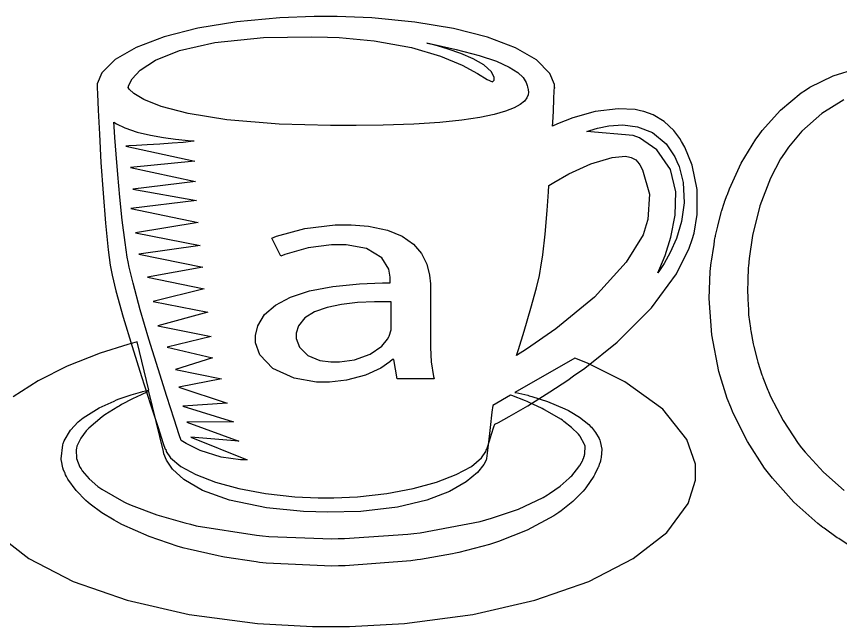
# Model space of a CAD drawing. Extents: x 54 to 303, y 49 to 296.
# Drawn here: x 144.5 to 240.1, y 169.1 to 239.9 of the extents above; entities that cross this region are included whole.
import ezdxf

# ---------------------------------------------------------------- set-up
doc = ezdxf.new("R2010")
doc.units = 0
doc.header["$MEASUREMENT"] = 0

msp = doc.modelspace()

# ---------------------------------------------------------------- linework, layer by layer
at = {"color": 32}
for points in [[(221.685, 225.389), (221.492, 225.729), (220.781, 226.671), (219.673, 227.7), (218.38, 228.466), (217.295, 228.87), (216.922, 228.953), (216.295, 229.093), (214.341, 229.188), (211.679, 228.874), (209.09, 228.15), (207.301, 227.437), (206.728, 227.153), (206.751, 227.589), (206.82, 228.896), (206.886, 230.32), (206.926, 231.282), (206.94, 231.635), (206.94, 231.635), (206.94, 231.635), (206.94, 231.563), (206.94, 231.563), (206.94, 231.99), (206.4, 233.269), (204.852, 234.844), (202.405, 236.261), (199.165, 237.486), (195.238, 238.493), (190.731, 239.248), (185.753, 239.725), (181.745, 239.889), (180.41, 239.889), (179.071, 239.889), (175.056, 239.728), (170.073, 239.259), (165.567, 238.515), (161.642, 237.521), (158.405, 236.309), (155.962, 234.903), (154.419, 233.336), (153.881, 232.06), (153.881, 231.635), (153.881, 231.626), (153.881, 231.599), (153.881, 231.599), (153.881, 231.599), (153.91, 230.9), (153.996, 229.012), (154.134, 226.253), (154.322, 222.939), (154.557, 219.387), (154.833, 215.912), (155.151, 212.835), (155.39, 211.055), (155.505, 210.468), (155.618, 209.866), (156.057, 208.077), (156.902, 205.019), (157.925, 201.599), (159.015, 198.121), (160.058, 194.888), (160.941, 192.202), (161.554, 190.368), (161.785, 189.688), (161.785, 189.688), (161.855, 189.688), (161.903, 189.422), (162.387, 188.686), (163.568, 187.69), (165.33, 186.741), (167.604, 185.874), (170.321, 185.132), (173.412, 184.554), (176.81, 184.179), (179.536, 184.044), (180.446, 184.044), (181.354, 184.044), (184.078, 184.179), (187.472, 184.554), (190.559, 185.132), (193.272, 185.874), (195.545, 186.741), (197.308, 187.69), (198.494, 188.686), (198.983, 189.422), (199.037, 189.688), (199.107, 189.688), (199.107, 189.688), (199.171, 189.913), (199.354, 190.528), (199.642, 191.445), (199.926, 192.298), (200.025, 192.581), (200.448, 192.793), (201.695, 193.474), (203.866, 194.739), (206.398, 196.328), (208.479, 197.714), (209.161, 198.191), (210.47, 199.103), (214.213, 202.11), (218.197, 206.072), (221.102, 210.053), (222.589, 212.997), (222.92, 214.03), (223.138, 214.735), (223.521, 216.936), (223.519, 219.817), (222.909, 222.643), (222.054, 224.74), (221.685, 225.389)], [(182.915, 227.225), (180.939, 227.225), (175.015, 227.415), (168.939, 227.914), (164.448, 228.621), (161.306, 229.43), (159.276, 230.24), (158.119, 230.945), (157.599, 231.445), (157.479, 231.635), (157.479, 231.635), (157.479, 231.635), (157.552, 231.914), (157.94, 232.645), (158.885, 233.664), (160.637, 234.815), (163.439, 235.932), (167.539, 236.859), (173.185, 237.432), (178.764, 237.546), (180.622, 237.49), (181.974, 237.451), (186.027, 237.08), (190.36, 236.298), (193.727, 235.3), (196.241, 234.244), (198.01, 233.289), (199.146, 232.59), (199.758, 232.303), (199.952, 232.515), (199.955, 232.587), (199.96, 232.804), (199.638, 233.466), (198.76, 234.269), (197.507, 234.985), (196.064, 235.599), (194.619, 236.098), (193.357, 236.472), (192.462, 236.704), (192.123, 236.784), (192.123, 236.784), (192.977, 236.624), (195.524, 236.073), (198.194, 235.372), (200.219, 234.687), (201.691, 234.024), (202.697, 233.393), (203.324, 232.796), (203.662, 232.243), (203.781, 231.867), (203.799, 231.739), (203.804, 231.705), (203.835, 231.601), (203.893, 231.393), (203.926, 231.127), (203.895, 230.812), (203.754, 230.459), (203.463, 230.078), (202.98, 229.684), (202.26, 229.284), (201.263, 228.891), (199.944, 228.515), (198.263, 228.166), (196.175, 227.856), (193.638, 227.597), (190.611, 227.398), (187.051, 227.27), (183.949, 227.225), (182.915, 227.225)], [(163.619, 190.712), (163.619, 190.712), (163.398, 191.376), (162.807, 193.175), (161.954, 195.814), (160.945, 199.003), (159.887, 202.45), (158.885, 205.864), (158.046, 208.951), (157.598, 210.798), (157.479, 211.42), (157.373, 211.985), (157.114, 213.687), (156.789, 216.257), (156.505, 218.947), (156.267, 221.567), (156.075, 223.931), (155.936, 225.852), (155.851, 227.141), (155.822, 227.612), (155.822, 227.612), (156.118, 227.427), (157.081, 226.984), (158.537, 226.488), (160.074, 226.11), (161.585, 225.836), (162.954, 225.65), (164.071, 225.535), (164.823, 225.477), (165.1, 225.461), (165.1, 225.461), (165.1, 225.44), (164.76, 225.375), (163.865, 225.278), (162.599, 225.178), (161.149, 225.082), (159.698, 224.995), (158.432, 224.925), (157.537, 224.878), (157.198, 224.86), (157.198, 224.86), (165.206, 223.096), (157.728, 222.356), (165.276, 220.733), (158.008, 219.851), (165.417, 218.546), (157.798, 217.628), (165.593, 216.006), (158.327, 214.806), (165.842, 213.324), (158.714, 212.302), (166.158, 210.821), (159.702, 209.656), (166.299, 208.279), (160.373, 206.834), (166.723, 205.599), (160.903, 204.012), (167.11, 202.777), (161.995, 201.542), (167.253, 200.272), (162.983, 198.931), (168.311, 197.838), (163.336, 196.886), (168.945, 195.016), (163.829, 194.697), (169.686, 192.863), (164.288, 192.829), (170.321, 190.64), (164.747, 191.099), (171.274, 188.454), (170.525, 188.443), (168.276, 188.777), (165.844, 189.557), (164.214, 190.35), (163.619, 190.712), (163.619, 190.712)], [(218.935, 210.149), (218.935, 210.149), (219.186, 210.694), (219.776, 212.156), (220.448, 214.284), (220.945, 216.826), (221.011, 219.531), (220.392, 222.145), (218.833, 224.418), (216.818, 225.816), (216.076, 226.095), (210.715, 226.554), (210.715, 226.554), (211.045, 226.678), (211.944, 226.947), (213.264, 227.207), (214.864, 227.309), (216.596, 227.096), (218.318, 226.42), (219.887, 225.126), (220.919, 223.613), (221.156, 223.062), (221.404, 222.483), (221.87, 220.624), (221.999, 218.276), (221.692, 216.093), (221.103, 214.146), (220.381, 212.506), (219.677, 211.245), (219.145, 210.436), (218.935, 210.149), (218.935, 210.149)], [(217.594, 215.724), (217.227, 214.576), (215.278, 211.399), (211.569, 207.319), (207.105, 203.649), (203.702, 201.284), (202.53, 200.554), (202.752, 201.257), (203.411, 203.367), (204.209, 206.036), (204.855, 208.408), (205.195, 209.844), (205.281, 210.326), (205.375, 210.798), (205.584, 212.228), (205.858, 214.639), (206.099, 217.381), (206.258, 219.552), (206.305, 220.274), (206.861, 220.639), (208.609, 221.62), (211.168, 222.789), (213.64, 223.519), (215.203, 223.667), (215.688, 223.555), (215.828, 223.529), (216.376, 223.26), (216.781, 222.797), (216.852, 222.673), (217.169, 222.11), (217.989, 219.265), (217.787, 216.333), (217.594, 215.724)], [(210.432, 189.019), (210.432, 189.053), (210.467, 189.151), (210.494, 190.051), (210.468, 190.147), (210.44, 190.235), (209.937, 191.153), (209.867, 191.242), (209.725, 191.418), (208.927, 192.221), (208.041, 192.917), (207.856, 193.04), (207.67, 193.164), (205.882, 194.222), (205.705, 194.31), (205.529, 194.399), (203.914, 195.166), (203.765, 195.227), (203.579, 195.307), (201.991, 195.924), (201.859, 195.968), (199.778, 194.769), (199.778, 194.769), (199.692, 193.999), (199.486, 192.199), (199.242, 190.142), (199.089, 188.94), (199.037, 188.596), (199.009, 188.419), (198.75, 187.913), (197.998, 186.976), (196.7, 185.899), (194.777, 184.795), (192.15, 183.781), (188.738, 182.97), (184.463, 182.48), (180.548, 182.378), (179.247, 182.422), (177.819, 182.471), (173.545, 182.896), (169.222, 183.773), (166.088, 184.907), (163.953, 186.158), (162.625, 187.379), (161.913, 188.43), (161.624, 189.165), (161.572, 189.442), (161.572, 189.442), (159.879, 196.391), (159.834, 196.374), (159.217, 196.11), (159.139, 196.074), (158.979, 196.004), (157.964, 195.519), (156.704, 194.858), (156.421, 194.697), (156.279, 194.619), (154.781, 193.675), (154.623, 193.569), (154.463, 193.455), (152.902, 192.141), (152.753, 191.981), (152.611, 191.823), (151.971, 190.959), (151.526, 190.024), (151.482, 189.83), (151.438, 189.628), (151.482, 188.613), (151.879, 187.599), (152.011, 187.395), (152.134, 187.193), (152.946, 186.236), (153.97, 185.368), (154.2, 185.208), (154.428, 185.041), (156.986, 183.577), (157.269, 183.444), (157.824, 183.189), (160.818, 182.065), (164.04, 181.135), (164.711, 180.975), (165.381, 180.817), (172.358, 179.706), (173.073, 179.634), (173.795, 179.564), (181.115, 179.301), (181.857, 179.317), (182.597, 179.327), (189.925, 179.828), (190.64, 179.917), (191.354, 180.005), (198.305, 181.32), (198.967, 181.504), (199.619, 181.681), (202.758, 182.753), (205.616, 184.088), (206.128, 184.397), (206.383, 184.556), (207.592, 185.403), (208.659, 186.32), (208.844, 186.513), (208.941, 186.611), (209.761, 187.643), (209.833, 187.748), (209.867, 187.802), (210.193, 188.357), (210.22, 188.419), (210.238, 188.445), (210.352, 188.738), (210.362, 188.772), (210.432, 188.948), (210.432, 189.019), (210.432, 189.019), (210.432, 189.019), (210.432, 189.019)]]:
    msp.add_lwpolyline(points, close=True, dxfattribs=at)
at = {"color": 40}
for points in [[(240.911, 178.682), (239.925, 179.317), (239.757, 179.415), (238.239, 180.517), (238.089, 180.622), (237.498, 181.073), (234.734, 183.564), (232.233, 186.32), (231.775, 186.902), (231.325, 187.493), (229.336, 190.598), (227.682, 193.879), (227.401, 194.557), (226.982, 195.566), (226.005, 198.705), (225.187, 202.941), (224.91, 207.184), (225.022, 210.316), (225.142, 211.35), (225.169, 211.518), (225.433, 213.218), (225.461, 213.395), (225.531, 213.89), (225.565, 214.136), (225.601, 214.277), (225.637, 214.419), (225.637, 214.489), (225.848, 215.407), (225.883, 215.565), (226.289, 217.144), (226.343, 217.311), (226.369, 217.391), (226.632, 218.221), (226.66, 218.299), (226.686, 218.379), (226.977, 219.181), (227.013, 219.251), (227.241, 219.878), (228.622, 222.881), (230.302, 225.655), (230.681, 226.167), (231.06, 226.678), (233.18, 229.024), (235.566, 231.017), (236.079, 231.352), (236.59, 231.688), (239.27, 233.002), (242.024, 233.857)], [(240.505, 230.206), (237.961, 228.65), (235.648, 226.582), (234.089, 224.721), (233.645, 224.05), (233.182, 223.361), (232.02, 221.142), (230.791, 217.924), (229.938, 214.49), (229.525, 211.821), (229.446, 210.925), (229.436, 210.777), (229.384, 209.251), (229.376, 209.091), (229.342, 208.175), (229.342, 207.946), (229.376, 207.429), (229.376, 207.257), (229.384, 207.108), (229.446, 205.844), (229.446, 205.423), (229.464, 205.274), (229.676, 203.739), (229.694, 203.589), (229.711, 203.43), (230.011, 201.903), (230.047, 201.753), (230.081, 201.604), (230.451, 200.097), (230.504, 199.955), (230.548, 199.806), (231.016, 198.305), (231.069, 198.155), (231.13, 198.015), (231.713, 196.541), (231.775, 196.391), (232.022, 195.818), (233.485, 193.023), (235.231, 190.368), (235.62, 189.865), (236.016, 189.363), (238.177, 187.012), (240.55, 184.892)]]:
    msp.add_lwpolyline(points, dxfattribs=at)
at = {"color": 7}
for points in [[(188.7, 197.872), (188.313, 200.095), (188.137, 200.095), (187.839, 199.813), (186.807, 199.108), (185.014, 198.275), (182.798, 197.7), (180.848, 197.485), (180.199, 197.485), (179.334, 197.485), (176.74, 197.916), (174.258, 199.051), (172.762, 200.656), (172.262, 202.035), (172.262, 202.494), (172.262, 202.869), (172.521, 203.991), (173.29, 205.3), (174.555, 206.419), (176.305, 207.341), (178.526, 208.064), (181.205, 208.583), (184.331, 208.891), (187, 208.989), (187.89, 208.985), (187.89, 209.338), (187.89, 209.649), (187.712, 210.582), (186.922, 211.909), (185.135, 212.965), (182.755, 213.395), (181.963, 213.395), (181.059, 213.395), (178.351, 213.047), (175.647, 212.294), (175.19, 212.09), (174.132, 214.172), (174.669, 214.41), (177.976, 215.306), (181.495, 215.724), (182.669, 215.724), (183.344, 215.724), (185.371, 215.561), (187.561, 215.101), (189.282, 214.388), (190.584, 213.467), (191.513, 212.379), (192.119, 211.171), (192.447, 209.883), (192.546, 208.893), (192.546, 208.562), (192.546, 202.035), (192.546, 201.482), (192.639, 199.818), (192.889, 198.138), (192.969, 197.838), (188.7, 197.838), (188.7, 197.872)], [(187.995, 206.798), (187.507, 206.805), (186.042, 206.79), (184.102, 206.692), (182.248, 206.481), (180.56, 206.133), (179.112, 205.62), (177.983, 204.918), (177.249, 204.003), (176.988, 203.137), (176.988, 202.847), (176.988, 202.514), (177.345, 201.511), (178.311, 200.564), (179.727, 200), (181.007, 199.813), (181.434, 199.813), (182.01, 199.813), (183.738, 200.062), (185.565, 200.722), (186.895, 201.659), (187.563, 202.443), (187.714, 202.741), (187.758, 202.821), (187.995, 203.53), (187.995, 203.765), (187.995, 206.798)]]:
    msp.add_lwpolyline(points, close=True, dxfattribs=at)
at = {"color": 32}
msp.add_lwpolyline([(142.036, 180.046), (145.937, 177.009), (151.103, 174.36), (157.364, 172.176), (164.548, 170.528), (172.488, 169.485), (178.879, 169.121), (181.011, 169.121), (183.141, 169.121), (189.533, 169.485), (197.472, 170.528), (204.657, 172.176), (210.917, 174.36), (216.082, 177.009), (219.983, 180.046), (222.449, 183.405), (223.308, 186.108), (223.308, 187.008), (223.301, 187.962), (222.309, 190.817), (219.506, 194.35), (215.102, 197.521), (210.794, 199.667), (209.303, 200.237), (209.303, 200.237), (202.354, 196.285), (202.476, 196.259), (203.861, 195.942), (204.012, 195.898), (204.329, 195.81), (206.127, 195.232), (208.137, 194.389), (208.562, 194.168), (208.773, 194.054), (209.849, 193.398), (210.925, 192.546), (211.138, 192.334), (211.234, 192.229), (211.719, 191.634), (212.134, 190.915), (212.196, 190.747), (212.257, 190.588), (212.424, 189.68), (212.38, 188.736), (212.336, 188.56), (212.336, 188.49), (212.302, 188.419), (212.266, 188.313), (212.196, 188.067), (212.178, 188.032), (212.036, 187.643), (212.019, 187.608), (211.992, 187.529), (211.641, 186.797), (211.596, 186.726), (211.516, 186.577), (210.572, 185.2), (210.468, 185.068), (210.256, 184.813), (209.055, 183.617), (207.714, 182.545), (207.433, 182.35), (206.86, 181.963), (203.76, 180.301), (200.43, 178.973), (199.742, 178.752), (199.398, 178.638), (195.836, 177.704), (195.475, 177.624), (195.112, 177.545), (191.408, 176.892), (191.029, 176.848), (190.28, 176.743), (182.659, 176.16), (181.893, 176.142), (181.125, 176.126), (173.47, 176.477), (172.721, 176.565), (172.34, 176.609), (168.636, 177.165), (168.275, 177.235), (167.913, 177.307), (164.324, 178.127), (163.971, 178.223), (163.274, 178.417), (159.897, 179.56), (156.73, 180.967), (156.14, 181.292), (155.84, 181.452), (154.401, 182.325), (153.07, 183.304), (152.823, 183.515), (152.575, 183.727), (151.424, 184.895), (150.468, 186.223), (150.319, 186.513), (150.213, 186.726), (150.107, 186.972), (150.089, 187.016), (149.947, 187.379), (149.931, 187.431), (149.903, 187.511), (149.727, 188.331), (149.718, 188.419), (149.701, 188.587), (149.877, 190.209), (149.931, 190.36), (150.035, 190.66), (150.781, 191.895), (151.685, 192.847), (151.871, 193.005), (152.25, 193.324), (154.11, 194.496), (155.831, 195.281), (156.14, 195.403), (156.449, 195.527), (157.814, 196), (158.899, 196.313), (159.067, 196.357), (159.155, 196.383), (159.834, 196.525), (159.879, 196.533), (158.503, 202.142), (157.427, 201.855), (154.238, 200.841), (150.395, 199.332), (147.016, 197.633), (144.148, 195.766)], dxfattribs=at)

doc.saveas('drawing.dxf')
